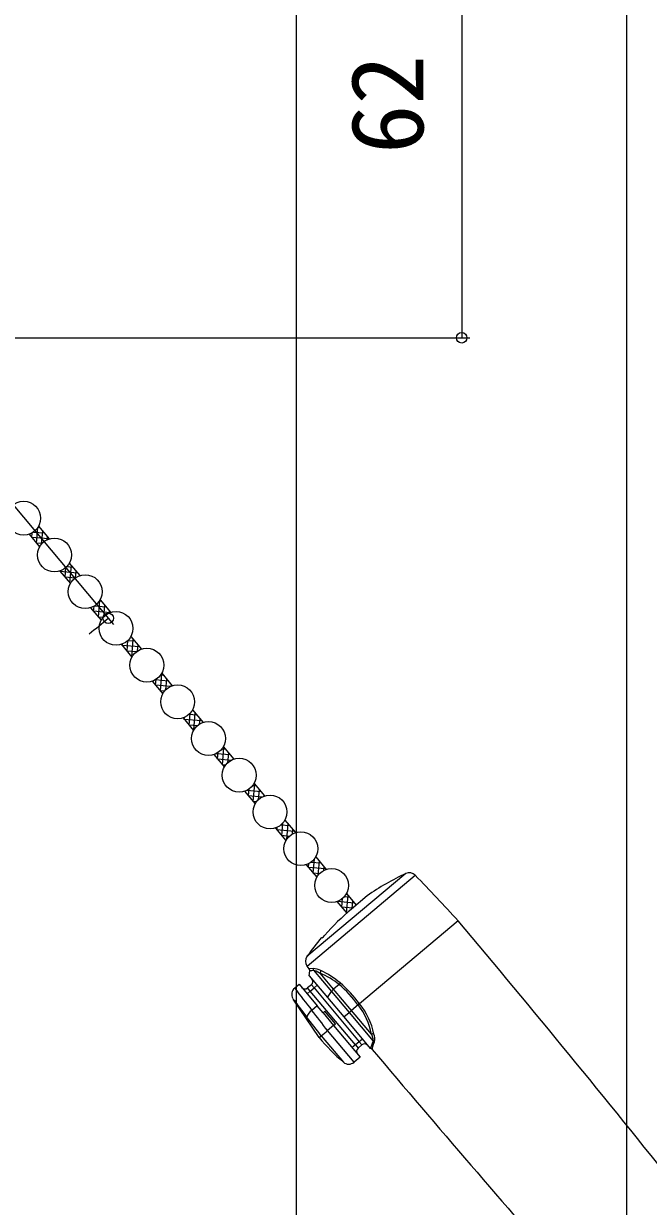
# Model space of a CAD drawing. Units: millimetres, scale not verified. Extents: x -525 to 525, y -783 to 777.
# Drawn here: x -122 to -46.4, y 212.3 to 355.4 of the extents above; entities that cross this region are included whole.
import ezdxf
from ezdxf.enums import TextEntityAlignment as Align

# ---------------------------------------------------------------- set-up
doc = ezdxf.new("R2010")
doc.units = ezdxf.units.MM
doc.header["$LTSCALE"] = 4
doc.layers.add('0-5_YKK_13', color=4, linetype='Continuous')
doc.layers.add('0-7_YKK_D', color=6, linetype='Continuous')
doc.styles.add('ＭＳ ゴシック', font='')
doc.styles.get('ＭＳ ゴシック').set_extended_font_data('MS Gothic')

msp = doc.modelspace()

# ---------------------------------------------------------------- linework, layer by layer
at = {"layer": '0-5_YKK_13'}
for p, q in [((-121.375, 293.62), (-120.099, 292.1)), ((-121.055, 293.239), (-121.007, 293.785)), ((-120.833, 293.897), (-119.555, 293.785)), ((-120.478, 292.551), (-120.313, 294.438)), ((-120.282, 294.486), (-120.132, 294.473)), ((-120.225, 294.584), (-118.95, 293.064)), ((-119.848, 292.462), (-119.716, 293.976)), ((-121.091, 293.282), (-118.978, 293.097)), ((-120.514, 292.594), (-119.786, 292.53)), ((-119.166, 292.978), (-119.138, 293.288)), ((-117.646, 289.177), (-116.371, 287.657)), ((-117.627, 289.154), (-115.514, 288.969)), ((-117.592, 289.111), (-117.584, 289.199)), ((-117.014, 288.423), (-116.91, 289.612)), ((-116.802, 289.719), (-116.091, 289.657)), ((-116.497, 290.141), (-115.222, 288.621)), ((-116.437, 287.736), (-116.252, 289.849)), ((-115.745, 288.357), (-115.675, 289.161)), ((-117.05, 288.466), (-115.751, 288.353)), ((-116.473, 287.778), (-116.308, 287.764)), ((-113.551, 284.296), (-113.495, 284.932)), ((-113.445, 284.964), (-112.051, 284.842)), ((-112.974, 283.608), (-112.795, 285.652)), ((-112.858, 285.55), (-112.628, 285.53)), ((-112.769, 285.698), (-111.494, 284.178)), ((-112.333, 283.641), (-112.212, 285.033)), ((-113.918, 284.734), (-112.643, 283.214)), ((-113.587, 284.339), (-111.545, 284.16)), ((-113.009, 283.651), (-112.375, 283.595)), ((-111.654, 284.116), (-111.634, 284.345)), ((-109.51, 279.48), (-109.396, 280.78)), ((-109.392, 280.785), (-108.587, 280.714)), ((-109.041, 281.255), (-107.765, 279.735)), ((-108.933, 278.793), (-108.748, 280.906)), ((-110.19, 280.291), (-108.915, 278.771)), ((-110.123, 280.211), (-108.01, 280.026)), ((-110.087, 280.168), (-110.073, 280.334)), ((-109.546, 279.523), (-108.359, 279.419)), ((-108.233, 279.509), (-108.171, 280.218)), ((-108.969, 278.835), (-108.882, 278.828)), ((-105.47, 274.665), (-105.285, 276.778)), ((-105.435, 276.614), (-105.124, 276.587)), ((-105.313, 276.812), (-104.037, 275.292)), ((-106.462, 275.848), (-105.186, 274.328)), ((-106.083, 275.396), (-104.197, 275.231)), ((-106.062, 276.031), (-104.547, 275.899)), ((-106.047, 275.353), (-105.983, 276.081)), ((-104.819, 274.813), (-104.707, 276.09)), ((-104.143, 275.253), (-104.13, 275.402)), ((-105.505, 274.708), (-104.961, 274.66)), ((-102.006, 270.537), (-101.882, 271.954)), ((-101.585, 272.369), (-100.309, 270.849)), ((-101.42, 269.952), (-101.244, 271.963)), ((-102.734, 271.404), (-101.458, 269.884)), ((-102.619, 271.268), (-100.506, 271.083)), ((-102.583, 271.225), (-102.562, 271.471)), ((-102.042, 270.58), (-100.963, 270.486)), ((-101.986, 271.85), (-101.083, 271.771)), ((-100.721, 270.658), (-100.667, 271.275)), ((-101.465, 269.892), (-101.454, 269.891)), ((-98.015, 267.678), (-97.62, 267.644)), ((-97.965, 265.722), (-97.781, 267.835)), ((-97.856, 267.926), (-96.581, 266.406)), ((-99.005, 266.961), (-97.73, 265.441)), ((-98.687, 267.099), (-97.042, 266.956)), ((-98.578, 266.453), (-96.837, 266.3)), ((-98.543, 266.41), (-98.471, 267.233)), ((-97.305, 265.981), (-97.203, 267.147)), ((-96.632, 266.388), (-96.626, 266.459)), ((-98.001, 265.765), (-97.544, 265.725)), ((-94.237, 261.279), (-94.052, 263.392)), ((-94.128, 263.483), (-92.853, 261.963)), ((-95.277, 262.518), (-94.002, 260.998)), ((-94.958, 262.656), (-93.314, 262.513)), ((-94.85, 262.009), (-93.109, 261.857)), ((-94.814, 261.967), (-94.742, 262.79)), ((-94.287, 263.235), (-93.892, 263.2)), ((-93.577, 261.538), (-93.475, 262.704)), ((-92.904, 261.945), (-92.898, 262.016)), ((-94.273, 261.322), (-93.816, 261.282)), ((-90.4, 259.039), (-89.125, 257.519)), ((-91.549, 258.075), (-90.274, 256.555)), ((-91.387, 257.882), (-89.274, 257.697)), ((-91.351, 257.839), (-91.322, 258.167)), ((-90.855, 258.473), (-89.851, 258.385)), ((-90.774, 257.151), (-90.639, 258.691)), ((-90.174, 256.72), (-90.012, 258.577)), ((-89.481, 257.361), (-89.434, 257.889)), ((-90.81, 257.194), (-89.834, 257.109)), ((-87.821, 253.632), (-86.546, 252.112)), ((-87.585, 253.351), (-85.472, 253.166)), ((-87.549, 253.308), (-87.509, 253.766)), ((-87.216, 253.956), (-86.049, 253.854)), ((-86.972, 252.62), (-86.819, 254.364)), ((-86.699, 254.548), (-86.626, 254.542)), ((-86.672, 254.596), (-85.396, 253.076)), ((-86.354, 252.403), (-86.21, 254.046)), ((-85.667, 252.964), (-85.633, 253.358)), ((-75.761, 252.574), (-87.724, 242.536)), ((-87.712, 241.374), (-74.619, 252.36)), ((-87.008, 252.663), (-86.185, 252.591)), ((-84.093, 249.189), (-82.909, 247.778)), ((-84.086, 249.181), (-84.085, 249.192)), ((-84.021, 249.215), (-82.008, 249.039)), ((-83.509, 248.493), (-83.414, 249.573)), ((-83.204, 249.781), (-82.586, 249.727)), ((-82.944, 250.153), (-81.766, 248.749)), ((-82.931, 247.805), (-82.746, 249.918)), ((-80.425, 249.874), (-82.34, 248.267)), ((-82.247, 248.346), (-82.169, 249.23)), ((-83.544, 248.536), (-82.164, 248.415)), ((-82.967, 247.848), (-82.842, 247.837)), ((-69.406, 246.855), (-81.372, 236.814)), ((-85.924, 244.76), (-85.968, 244.812)), ((-87.452, 241.019), (-87.712, 241.374)), ((-87.45, 240.2), (-87.396, 240.816)), ((-86.918, 240.894), (-84.751, 238.312)), ((-84.507, 238.57), (-86.129, 240.503)), ((-89.214, 238.719), (-88.676, 239.171)), ((-88.676, 239.171), (-86.477, 236.551)), ((-87.19, 239.112), (-87.65, 238.727)), ((-87.45, 240.2), (-85.252, 237.58)), ((-86.869, 238.729), (-87.19, 239.112)), ((-86.869, 238.729), (-86.486, 239.051)), ((-83.835, 239.134), (-84.507, 238.57)), ((-87.711, 238.022), (-87.328, 238.344)), ((-87.328, 238.344), (-87.65, 238.727)), ((-87.328, 238.344), (-86.869, 238.729)), ((-81.865, 231.832), (-87.328, 238.344)), ((-85.252, 237.58), (-84.751, 238.312)), ((-85.252, 237.58), (-83.272, 235.22)), ((-84.751, 238.312), (-82.618, 235.769)), ((-82.347, 235.996), (-84.507, 238.57)), ((-86.259, 232.714), (-89.394, 237.386)), ((-81.541, 236.673), (-82.347, 235.996)), ((-81.541, 236.673), (-81.372, 236.814)), ((-85.783, 235.724), (-84.498, 234.192)), ((-83.272, 235.22), (-82.618, 235.769)), ((-83.272, 235.22), (-80.058, 231.39)), ((-82.618, 235.769), (-82.347, 235.996)), ((-82.618, 235.769), (-79.711, 232.305)), ((-79.931, 233.117), (-82.347, 235.996)), ((-84.498, 234.192), (-85.238, 233.571)), ((-85.236, 233.567), (-85.238, 233.571)), ((-82.025, 229.74), (-85.236, 233.567)), ((-84.498, 234.192), (-81.284, 230.362)), ((-86.259, 232.714), (-85.995, 232.936)), ((-85.995, 232.936), (-85.994, 232.936)), ((-85.994, 232.936), (-83.317, 229.745)), ((-81.022, 232.539), (-81.405, 232.218)), ((-81.405, 232.218), (-81.084, 231.835)), ((-81.865, 231.832), (-82.248, 231.511)), ((-81.865, 231.832), (-81.543, 231.449)), ((-81.543, 231.449), (-81.084, 231.835)), ((-80.029, 231.388), (-80.058, 231.39)), ((-81.284, 230.362), (-82.025, 229.74))]:
    msp.add_line(p, q, dxfattribs=at)
for points in [[(-86.97, 241.069), (-87.321, 241.028), (-87.418, 241.021), (-87.453, 241.019), (-87.452, 241.02)], [(-87.395, 240.816), (-87.396, 240.816), (-87.364, 240.82), (-87.273, 240.832), (-87.123, 240.855), (-86.918, 240.894)], [(-86.918, 240.894), (-86.612, 240.776), (-86.129, 240.503)], [(-86.869, 238.729), (-81.405, 232.218), (-81.865, 231.832)], [(-85.783, 235.724), (-86.477, 236.551), (-87.125, 236.008)], [(-88.23, 235.826), (-88.115, 235.676), (-87.749, 235.205)], [(-84.498, 234.192), (-84.268, 234.385), (-85.553, 235.917), (-85.783, 235.724)], [(-79.711, 232.305), (-79.834, 232.011), (-79.922, 231.759), (-79.982, 231.562), (-80.018, 231.435), (-80.03, 231.389), (-80.029, 231.393)], [(-79.931, 233.117), (-79.761, 232.61), (-79.711, 232.305)], [(-79.826, 231.287), (-79.827, 231.283), (-79.817, 231.331), (-79.791, 231.453), (-79.745, 231.647), (-79.671, 231.907), (-79.559, 232.219)]]:
    msp.add_lwpolyline(points, dxfattribs=at)
for centre in [(-122.026, 295.563), (-118.298, 291.12), (-114.57, 286.677), (-110.842, 282.234), (-107.114, 277.791), (-103.385, 273.348), (-99.657, 268.905), (-95.929, 264.462), (-92.201, 260.019), (-88.473, 255.576), (-84.745, 251.133)]:
    msp.add_circle(centre, 2.05, dxfattribs=at)
for centre, radius, start, end in [((-63.124, 225.366), 30, 114.91336, 125.21981), ((-75.34, 251.667), 1, 43.86879, 114.91336), ((-435.083, -94.144), 500, 43, 43.86879), ((-63.124, 225.366), 29.896, 130, 138.65727), ((-1453.266, -914.341), 1806.5, 38.66742, 40), ((-63.124, 225.366), 30, 139.59407, 145.08664), ((-87.239, 246.438), 2.132, 308.08066, 321.59628), ((-86.904, 241.964), 1, 145.08664, 216.13121), ((-87.695, 240.842), 0.3, 355.0979, 36.08699), ((-86.984, 239.182), 1.887, 60.43392, 89.59767), ((-87.236, 240.895), 0.317, 359.82581, 33.2347), ((-86.437, 240.746), 0.392, 321.81457, 11.4072), ((-89.619, 232.052), 9.144, 50.76461, 67.56232), ((-90.277, 231.558), 10.182, 49.77589, 65.49037), ((-87.512, 239.495), 0.5, 310, 40), ((-84.437, 239.684), 0.815, 317.55365, 334.48996), ((-92.781, 228.5), 13.896, 36.0829, 49.92597), ((-93.519, 227.918), 15.056, 36.21989, 49.30203), ((-88.577, 237.953), 0.993, 129.78669, 211.37531), ((-22.003, 288.311), 83.525, 216.43261, 218.76977), ((-87.971, 239.11), 0.5, 220, 310), ((-83.64, 237.506), 1.373, 129.16916, 144.06203), ((-56.98, 260.335), 39.715, 215.2981, 218.10674), ((-76.884, 230.454), 7.784, 125.21078, 126.83674), ((-91.379, 228.418), 12.842, 40, 40.06834), ((-87.943, 231.63), 8.149, 10.51023, 38.22402), ((-88.37, 231.213), 8.964, 12.39787, 38.6776), ((-280.189, 84.553), 244.395, 37.38327, 38.05567), ((-86.515, 234.89), 1.274, 118.62238, 165.68459), ((-303.005, 66.877), 274.243, 37.43298, 38.07696), ((-89.106, 237.445), 5.479, 304.61081, 314.93912), ((-66.917, 248.944), 25.25, 220, 229.49424), ((-80.762, 231.452), 0.5, 40, 130), ((-79.747, 232.712), 0.445, 72.84838, 114.50016), ((-79.794, 231.982), 0.333, 45.33754, 75.61), ((-81.25, 232.577), 1.728, 348.05524, 18.92488), ((-81.222, 231.066), 0.5, 130, 220), ((-80.056, 231.089), 0.3, 40.59396, 84.70299), ((1300.664, 1396.481), 1806.5, 220.16582, 221.33258), ((-82.668, 230.506), 1, 229.49424, 310)]:
    msp.add_arc(centre, radius, start, end, dxfattribs=at)
at = {"layer": '0-7_YKK_D'}
for p, q in [((-89, -12.604), (-89, 411.4)), ((-69, 379.4), (-69, 317.399)), ((-49, 15.4), (-49, 379.4)), ((-145.539, 323.676), (-111.149, 282.692)), ((-264, 317.399), (-68, 317.399))]:
    msp.add_line(p, q, dxfattribs=at)
for centre in [(-69, 317.399), (-111.792, 283.458)]:
    msp.add_circle(centre, 0.637, dxfattribs=at)
msp.add_arc((-176.476, 360.546), 100.631, 308.3103, 310, dxfattribs=at)

# ---------------------------------------------------------------- texts
at = {"layer": '0-7_YKK_D', "style": 'ＭＳ ゴシック'}
msp.add_text('62', height=8.798, rotation=90, dxfattribs=at).set_placement((-71, 339.638), align=Align.BOTTOM_LEFT)

doc.saveas('drawing.dxf')
